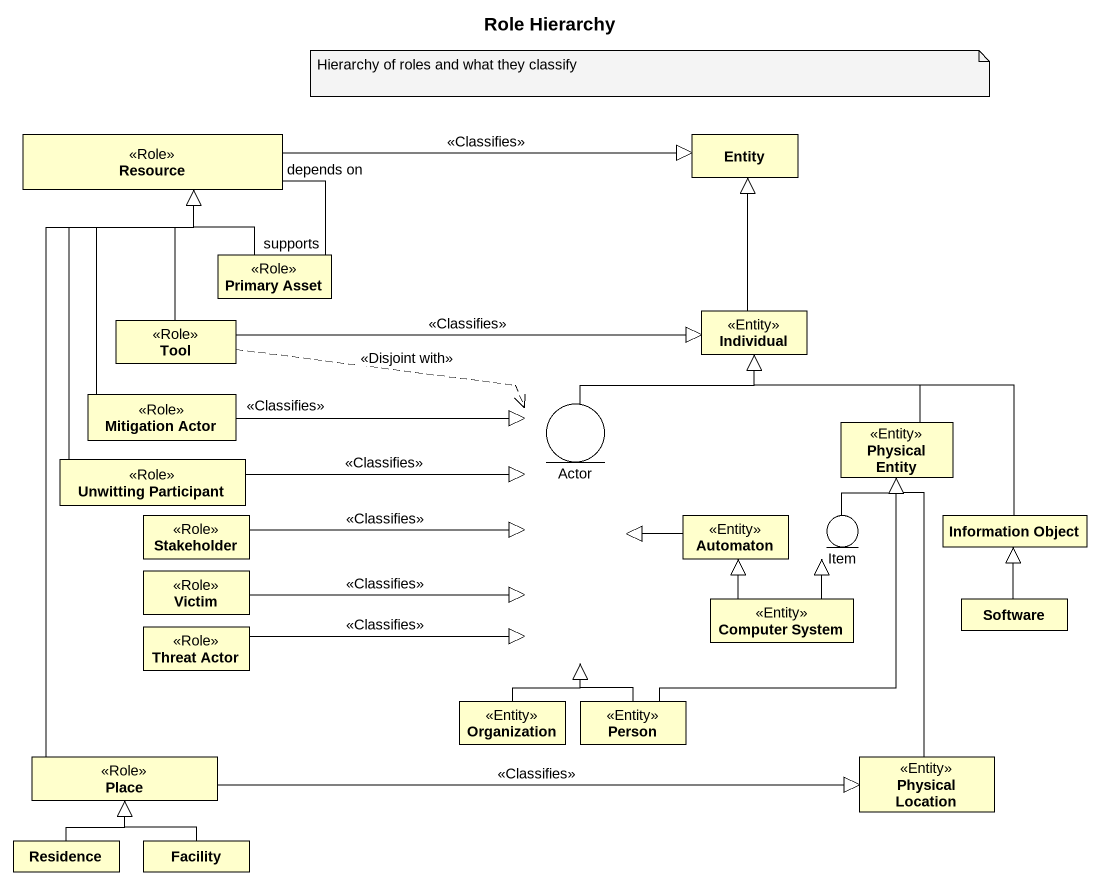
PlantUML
@startuml
title Role Hierarchy
allowmixing
hide circle
hide empty members
class Resource <<Role>>
class "Entity" as Entity_
class "Primary Asset" as Primary_Asset <<Role>>
class Individual <<Entity>>
class Tool <<Role>>
class "Mitigation Actor" as Mitigation_Actor <<Role>>
entity "Actor" as Actor_
class "Physical Entity" as Physical_Entity <<Entity>>
class "Unwitting Participant" as Unwitting_Participant <<Role>>
class Stakeholder <<Role>>
class Automaton <<Entity>>
entity Item
class "Information Object" as Information_Object
class Victim <<Role>>
class "Computer System" as Computer_System <<Entity>>
class Software
class "Threat Actor" as Threat_Actor <<Role>>
class Organization <<Entity>>
class "Person" as Person_ <<Entity>>
class Place <<Role>>
class "Physical Location" as Physical_Location <<Entity>>
class Residence
class Facility
Resource -right-|> Entity_ : <<Classifies>>
Resource "depends on" -- "supports" Primary_Asset
Primary_Asset -up-|> Resource
Individual -up-|> Entity_
Tool -up-|> Resource
Tool -right-|> Individual : <<Classifies>>
Tool .right.> Actor_ : <<Disjoint with>>
Mitigation_Actor -up-|> Resource
Mitigation_Actor -right-|> Actor_ : <<Classifies>>
Actor_ -up-|> Individual
Physical_Entity -up-|> Individual
Unwitting_Participant -up-|> Resource
Unwitting_Participant -right-|> Actor_ : <<Classifies>>
Stakeholder -right-|> Actor_ : <<Classifies>>
Automaton -left-|> Actor_
Item -up-|> Physical_Entity
Information_Object -up-|> Individual
Victim -right-|> Actor_ : <<Classifies>>
Computer_System -up-|> Automaton
Computer_System -up-|> Item
Software -up-|> Information_Object
Threat_Actor -right-|> Actor_ : <<Classifies>>
Organization -up-|> Actor_
Person_ -up-|> Actor_
Person_ -up-|> Physical_Entity
Place -up-|> Resource
Place -right-|> Physical_Location : <<Classifies>>
Physical_Location -up-|> Physical_Entity
Residence -up-|> Place
Facility -up-|> Place
note as N1
  Hierarchy of roles and what they classify
end note
@enduml
